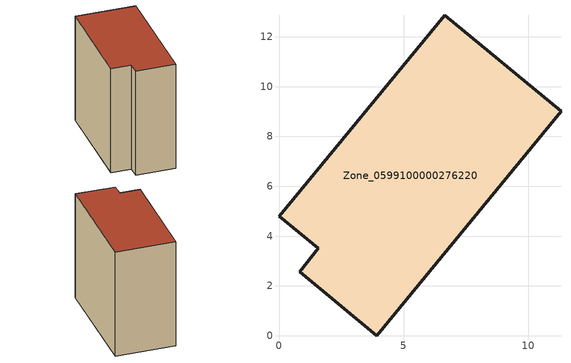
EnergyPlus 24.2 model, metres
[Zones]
Zone_0599100000276220
 floor ground (C_G): 0.83,2.56 1.58,3.5 0,4.79 6.66,12.86 11.32,9.01 3.92,0 z0
 wall outside (C_F): 1.58,3.5 0.83,2.56 3.92,0 11.32,9.01 6.66,12.86 0,4.79 1.58,3.5 z0:11.3
 roof outside (C_R): 6.66,12.86 0,4.79 1.58,3.5 0.83,2.56 3.92,0 11.32,9.01 z11.3
[BUILDING]
Pand.0599100000276220: North Axis=0; Terrain=City; Loads Convergence Tolerance Value=0.04; Temperature Convergence Tolerance Value=0.4; Solar Distribution=FullExterior; Maximum Number of Warmup Days=25; Minimum Number of Warmup Days=1
[Site:Location]
Rotterdam.The.Hague.AP_ZH_NLD Design_Conditions: Latitude=51.96; Longitude=4.45; Time Zone=1; Elevation=-4.5
[SITE:GROUNDTEMPERATURE:BUILDINGSURFACE]
18, 18, 18, 18, 18, 18, 18, 18, 18, 18, 18, 18
[MATERIAL] Thermal Absorptance=0.9; Solar Absorptance=0.7; Visible Absorptance=0.7
Name | Roughness | Thickness | Conductivity | Density | Specific Heat
G.TC.1946 | MediumSmooth | 0.15 | 1 | 540 | 1210
F.TC.1946 | Rough | 0.3 | 0.857143 | 1920 | 840
R.TC.1946 | MediumRough | 0.2 | 0.909091 | 1500 | 1000
[CONSTRUCTION]
C_G: G.TC.1946
C_F: F.TC.1946
C_R: R.TC.1946
[ZONE]
Zone_0599100000276220: Type=1; Multiplier=1; Ceiling Height=Autocalculate; Volume=Autocalculate; Floor Area=autocalculate; Part of Total Floor Area=Yes
[ZONEINFILTRATION:DESIGNFLOWRATE]
Infil_Zone_0599100000276220: Zone or ZoneList or Space or SpaceList=Zone_0599100000276220; Schedule=AlwaysOn; Design Flow Rate Calculation Method=Flow/Area; Flow Rate per Floor Area=0.003; Constant Term Coefficient=1; Temperature Term Coefficient=0; Velocity Term Coefficient=0; Velocity Squared Term Coefficient=0
[HVACTEMPLATE:ZONE:IDEALLOADSAIRSYSTEM]
Zone_0599100000276220: Maximum Heating Supply Air Temperature=50; Minimum Cooling Supply Air Temperature=13; Maximum Heating Supply Air Humidity Ratio=0.0156; Minimum Cooling Supply Air Humidity Ratio=0.0077; Heating Limit=NoLimit; Cooling Limit=NoLimit; Dehumidification Control Type=ConstantSensibleHeatRatio; Cooling Sensible Heat Ratio=0.7; Dehumidification Setpoint=60; Humidification Control Type=None; Humidification Setpoint=30; Outdoor Air Method=None; Outdoor Air Flow Rate per Person=0.00944; Outdoor Air Flow Rate per Zone Floor Area=0; Outdoor Air Flow Rate per Zone=0; Demand Controlled Ventilation Type=None; Outdoor Air Economizer Type=NoEconomizer; Heat Recovery Type=None; Sensible Heat Recovery Effectiveness=0.7; Latent Heat Recovery Effectiveness=0.65
[ZONECONTROL:THERMOSTAT]
ThermostatControl_Zone_0599100000276220: Zone or ZoneList=Zone_0599100000276220; Control Type Schedule=DualSetpointControlType; Control 1=Thermostat_Zone_0599100000276220; Temperature Difference Between Cutout And Setpoint=0
[THERMOSTATSETPOINT:DUALSETPOINT]
Thermostat_Zone_0599100000276220: Heating Setpoint Temperature Schedule=HeatingSetpoint_Zone_0599100000276220; Cooling Setpoint Temperature Schedule=CoolingSetpoint_Zone_0599100000276220
[SCHEDULE:COMPACT]
HeatingSetpoint_Zone_0599100000276220: Through: 12/31, For: AllDays, Until: 24:00, 21
CoolingSetpoint_Zone_0599100000276220: Through: 12/31, For: AllDays, Until: 24:00, 24
DualSetpointControlType: Through: 12/31, For: AllDays, Until: 24:00, 4
AlwaysOn: Through: 12/31, For: AllDays, Until: 24:00, 1
